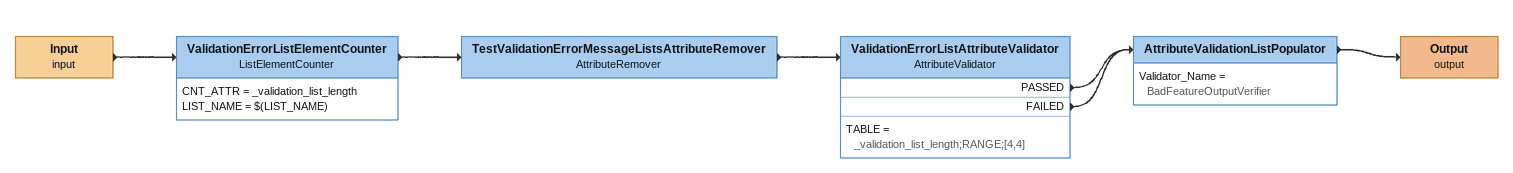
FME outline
Input (input)
    -> ValidationErrorListElementCounter
ValidationErrorListElementCounter: ListElementCounter
    CNT_ATTR = _validation_list_length
    LIST_NAME = $(LIST_NAME)
    -> TestValidationErrorMessageListsAttributeRemover
TestValidationErrorMessageListsAttributeRemover: AttributeRemover
    -> ValidationErrorListAttributeValidator
ValidationErrorListAttributeValidator: AttributeValidator
    TABLE = _validation_list_length;RANGE;[4,4]
    PASSED -> AttributeValidationListPopulator
    FAILED -> AttributeValidationListPopulator
AttributeValidationListPopulator
    Validator_Name = BadFeatureOutputVerifier
    -> Output (output)
Output (output)
